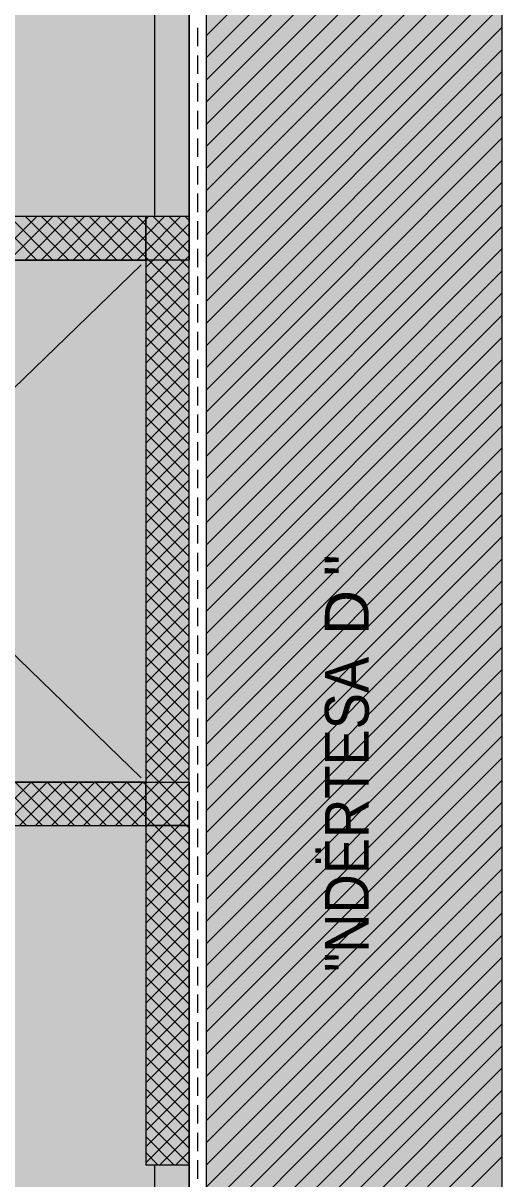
# Model space of a CAD drawing. Header units: metres. Extents: x 312 to 313.4, y 204 to 204.42.
# Drawn here: x 312.4101 to 312.4391, y 204.1849 to 204.2548 of the extents above; entities that cross this region are included whole.
import ezdxf

# ---------------------------------------------------------------- set-up
doc = ezdxf.new("R2010")
doc.units = ezdxf.units.M
for name, color, linetype, true_color in [('PDF_2D Drafting - General', 7, 'Continuous', 0x999999), ('PDF_A - Fill Zone', 7, 'Continuous', 0xcccccc), ('PDF_A - Muret', 7, 'Continuous', 0xaaaaaa), ('PDF_A - Ndertesa 1- Pllaka meskatit 28 cm', 7, 'Continuous', 0xaaaaaa), ('PDF_A - Shtyllat', 7, 'Continuous', 0x999999)]:
    doc.layers.add(name, color=color, linetype=linetype, true_color=true_color)
doc.layers.add('PDF_Drawing & Figure', color=5, linetype='Continuous')
doc.styles.add('PDF Arial', font='arial.ttf')

# ---------------------------------------------------------------- blocks, each defined once
blk = doc.blocks.new('perdhesa')
at = {"layer": 'PDF_2D Drafting - General', "true_color": 0xffffff, "transparency": 33554559}
for points in [[(-0.200844, 0.255748), (-0.160843, 0.255748), (-0.160843, 0.208078), (-0.177686, 0.208078), (-0.177686, 0.18892), (-0.15716, 0.18892), (-0.15716, 0.183679), (-0.094528, 0.183683), (-0.094528, 0.152102), (-0.097159, 0.152102), (-0.124739, 0.152101), (-0.124739, 0.131575), (-0.156318, 0.131574), (-0.156318, 0.131048), (-0.200844, 0.131048)], [(-0.177685, 0.208078), (-0.160842, 0.208079), (-0.160844, 0.255748), (-0.094528, 0.255748), (-0.094528, 0.18368), (-0.15716, 0.18368), (-0.15716, 0.18892), (-0.177685, 0.18892)], [(-0.151371, 0.131575), (-0.124739, 0.131575), (-0.124739, 0.152101), (-0.097159, 0.152102), (-0.094528, 0.152102), (-0.094528, 0.05471), (-0.152422, 0.05471), (-0.152422, 0.071012), (-0.151371, 0.071012), (-0.151371, 0.131048)]]:
    blk.add_hatch(color=7, dxfattribs=at).paths.add_polyline_path(points)
at = {"layer": 'PDF_A - Fill Zone', "true_color": 0xffffff, "transparency": 33554559}
blk.add_hatch(color=7, dxfattribs=at).paths.add_polyline_path([(-0.093475, 0.304216), (-0.07558, 0.304216), (-0.07558, 0.011), (-0.093475, 0.011), (-0.093475, 0.301579)])
at = {"layer": 'PDF_2D Drafting - General', "lineweight": 9}
for points in [[(-0.094528, 0.255748), (-0.094528, 0.18368)], [(-0.094528, 0.183683), (-0.15716, 0.183679)], [(-0.094528, 0.18368), (-0.15716, 0.18368)], [(-0.094528, 0.152102), (-0.094528, 0.183683)], [(-0.124739, 0.152101), (-0.097159, 0.152102)], [(-0.124739, 0.152101), (-0.097159, 0.152102)], [(-0.097159, 0.152102), (-0.094528, 0.152102)], [(-0.097159, 0.152102), (-0.094528, 0.152102)], [(-0.094528, 0.152102), (-0.094528, 0.05471)]]:
    blk.add_lwpolyline(points, dxfattribs=at)
at = {"layer": 'PDF_2D Drafting - General', "color": 171, "lineweight": 9, "true_color": 0x8080ff}
for points in [[(-0.112948, 0.168404), (-0.097443, 0.183393)], [(-0.112948, 0.167351), (-0.097442, 0.152362)]]:
    blk.add_lwpolyline(points, dxfattribs=at)
at = {"layer": 'PDF_A - Fill Zone', "lineweight": 5}
for points in [[(-0.07558, 0.304216), (-0.07558, 0.011)], [(-0.093475, 0.011), (-0.093475, 0.301579)], [(-0.093475, 0.197271), (-0.07558, 0.215166)], [(-0.093475, 0.195932), (-0.07558, 0.213826)], [(-0.093475, 0.194592), (-0.07558, 0.212487)], [(-0.093475, 0.193252), (-0.07558, 0.211147)], [(-0.093475, 0.191912), (-0.07558, 0.209807)], [(-0.093475, 0.190572), (-0.07558, 0.208467)], [(-0.093475, 0.189233), (-0.07558, 0.207127)], [(-0.093475, 0.187893), (-0.07558, 0.205788)], [(-0.093475, 0.186553), (-0.07558, 0.204448)], [(-0.093475, 0.185213), (-0.07558, 0.203108)], [(-0.093475, 0.183874), (-0.07558, 0.201768)], [(-0.093475, 0.182534), (-0.07558, 0.200429)], [(-0.093475, 0.181194), (-0.07558, 0.199089)], [(-0.093475, 0.179854), (-0.07558, 0.197749)], [(-0.093475, 0.178514), (-0.07558, 0.196409)], [(-0.093475, 0.177175), (-0.07558, 0.195069)], [(-0.093475, 0.175835), (-0.07558, 0.19373)], [(-0.093475, 0.174495), (-0.07558, 0.19239)], [(-0.093475, 0.173155), (-0.07558, 0.19105)], [(-0.093475, 0.171816), (-0.07558, 0.18971)], [(-0.093475, 0.170476), (-0.07558, 0.18837)], [(-0.093475, 0.169136), (-0.07558, 0.187031)], [(-0.093475, 0.167796), (-0.07558, 0.185691)], [(-0.093475, 0.166456), (-0.07558, 0.184351)], [(-0.093475, 0.165117), (-0.07558, 0.183011)], [(-0.093475, 0.163777), (-0.07558, 0.181672)], [(-0.093475, 0.162437), (-0.07558, 0.180332)], [(-0.093475, 0.161097), (-0.07558, 0.178992)], [(-0.093475, 0.159757), (-0.07558, 0.177652)], [(-0.093475, 0.158418), (-0.07558, 0.176312)], [(-0.093475, 0.157078), (-0.07558, 0.174973)], [(-0.093475, 0.155738), (-0.07558, 0.173633)], [(-0.093475, 0.154398), (-0.07558, 0.172293)], [(-0.093475, 0.153059), (-0.07558, 0.170953)], [(-0.093475, 0.151719), (-0.07558, 0.169614)], [(-0.093475, 0.150379), (-0.07558, 0.168274)], [(-0.093475, 0.149039), (-0.07558, 0.166934)], [(-0.093475, 0.147699), (-0.07558, 0.165594)], [(-0.093475, 0.14636), (-0.07558, 0.164254)], [(-0.093475, 0.14502), (-0.07558, 0.162915)], [(-0.093475, 0.14368), (-0.07558, 0.161575)], [(-0.093475, 0.14234), (-0.07558, 0.160235)], [(-0.093475, 0.141001), (-0.07558, 0.158895)], [(-0.093475, 0.139661), (-0.07558, 0.157556)], [(-0.093475, 0.138321), (-0.07558, 0.156216)], [(-0.093475, 0.136981), (-0.07558, 0.154876)], [(-0.093475, 0.135641), (-0.07558, 0.153536)], [(-0.093475, 0.134302), (-0.07558, 0.152196)], [(-0.093475, 0.132962), (-0.07558, 0.150857)], [(-0.093475, 0.131622), (-0.07558, 0.149517)], [(-0.093475, 0.130282), (-0.07558, 0.148177)], [(-0.093475, 0.128943), (-0.07558, 0.146837)], [(-0.093475, 0.127603), (-0.07558, 0.145497)], [(-0.093475, 0.126263), (-0.07558, 0.144158)], [(-0.093475, 0.124923), (-0.07558, 0.142818)], [(-0.093475, 0.123583), (-0.07558, 0.141478)], [(-0.093475, 0.122244), (-0.07558, 0.140138)], [(-0.093475, 0.120904), (-0.07558, 0.138799)], [(-0.093475, 0.119564), (-0.07558, 0.137459)], [(-0.093475, 0.118224), (-0.07558, 0.136119)], [(-0.093475, 0.116884), (-0.07558, 0.134779)], [(-0.093475, 0.115545), (-0.07558, 0.133439)], [(-0.093475, 0.114205), (-0.07558, 0.1321)], [(-0.093475, 0.112865), (-0.07558, 0.13076)], [(-0.093475, 0.111525), (-0.07558, 0.12942)]]:
    blk.add_lwpolyline(points, dxfattribs=at)
at = {"layer": 'PDF_A - Muret', "lineweight": 18}
for points in [[(-0.096633, 0.22313), (-0.096633, 0.186312)], [(-0.094528, 0.186298), (-0.094528, 0.22313)], [(-0.096633, 0.128944), (-0.096633, 0.075236)], [(-0.094528, 0.075236), (-0.094528, 0.128944)]]:
    blk.add_lwpolyline(points, dxfattribs=at)
at = {"layer": 'PDF_A - Muret', "color": 254, "true_color": 0xcccccc, "transparency": 33554559}
for points in [[(-0.096633, 0.22313), (-0.094528, 0.22313), (-0.096633, 0.186312), (-0.094528, 0.186312)], [(-0.094528, 0.128944), (-0.094528, 0.075236), (-0.096633, 0.128944), (-0.096633, 0.075236)]]:
    blk.add_solid(points, dxfattribs=at)
at = {"layer": 'PDF_A - Ndertesa 1- Pllaka meskatit 28 cm', "color": 8, "lineweight": 18, "true_color": 0x7f7f7f}
blk.add_lwpolyline([(-0.094528, 0.05471), (-0.094528, 0.255748)], dxfattribs=at)
at = {"layer": 'PDF_A - Shtyllat', "color": 8, "lineweight": 18, "true_color": 0x7f7f7f}
for points in [[(-0.097159, 0.186312), (-0.154528, 0.186311)], [(-0.097159, 0.183681), (-0.097159, 0.186312)], [(-0.094528, 0.186312), (-0.097159, 0.186312)], [(-0.097159, 0.186312), (-0.097159, 0.14947)], [(-0.094528, 0.14947), (-0.094528, 0.186312)], [(-0.154528, 0.18368), (-0.097159, 0.183681)], [(-0.097159, 0.152102), (-0.156317, 0.152101)], [(-0.097159, 0.14947), (-0.097159, 0.152102)], [(-0.156317, 0.149469), (-0.097159, 0.14947)], [(-0.094528, 0.14947), (-0.097159, 0.14947)], [(-0.097159, 0.14947), (-0.097159, 0.128944)], [(-0.097159, 0.14947), (-0.094528, 0.14947)], [(-0.094528, 0.128944), (-0.094528, 0.14947)], [(-0.097159, 0.128944), (-0.094528, 0.128944)]]:
    blk.add_lwpolyline(points, dxfattribs=at)
at = {"layer": 'PDF_A - Shtyllat', "lineweight": 5}
for points in [[(-0.106396, 0.183681), (-0.103764, 0.186312)], [(-0.103749, 0.183681), (-0.106381, 0.186312)], [(-0.105428, 0.183681), (-0.102797, 0.186312)], [(-0.102782, 0.183681), (-0.105413, 0.186312)], [(-0.104461, 0.183681), (-0.101829, 0.186312)], [(-0.101814, 0.183681), (-0.104446, 0.186312)], [(-0.103493, 0.183681), (-0.100861, 0.186312)], [(-0.100846, 0.183681), (-0.103478, 0.186312)], [(-0.102525, 0.183681), (-0.099894, 0.186312)], [(-0.099879, 0.183681), (-0.10251, 0.186312)], [(-0.101558, 0.183681), (-0.098926, 0.186312)], [(-0.098911, 0.183681), (-0.101543, 0.186312)], [(-0.10059, 0.183681), (-0.097958, 0.186312)], [(-0.097944, 0.183681), (-0.100575, 0.186312)], [(-0.099622, 0.183681), (-0.097159, 0.186144)], [(-0.097159, 0.183864), (-0.099608, 0.186312)], [(-0.097159, 0.184831), (-0.09864, 0.186312)], [(-0.097159, 0.185799), (-0.097672, 0.186312)], [(-0.097159, 0.184209), (-0.095056, 0.186312)], [(-0.097159, 0.185176), (-0.096023, 0.186312)], [(-0.097159, 0.186144), (-0.096991, 0.186312)], [(-0.094528, 0.184135), (-0.096705, 0.186312)], [(-0.094528, 0.185103), (-0.095737, 0.186312)], [(-0.094528, 0.18607), (-0.09477, 0.186312)], [(-0.097159, 0.183241), (-0.094528, 0.185873)], [(-0.094528, 0.183167), (-0.097159, 0.185799)], [(-0.098655, 0.183681), (-0.097159, 0.185176)], [(-0.097159, 0.182273), (-0.094528, 0.184905)], [(-0.094528, 0.1822), (-0.097159, 0.184831)], [(-0.097687, 0.183681), (-0.097159, 0.184209)], [(-0.097159, 0.181306), (-0.094528, 0.183937)], [(-0.094528, 0.181232), (-0.097159, 0.183864)], [(-0.097159, 0.180338), (-0.094528, 0.18297)], [(-0.094528, 0.180265), (-0.097159, 0.182896)], [(-0.097159, 0.179371), (-0.094528, 0.182002)], [(-0.094528, 0.179297), (-0.097159, 0.181929)], [(-0.097159, 0.178403), (-0.094528, 0.181035)], [(-0.094528, 0.178329), (-0.097159, 0.180961)], [(-0.097159, 0.177435), (-0.094528, 0.180067)], [(-0.094528, 0.177362), (-0.097159, 0.179993)], [(-0.097159, 0.176468), (-0.094528, 0.179099)], [(-0.094528, 0.176394), (-0.097159, 0.179026)], [(-0.097159, 0.1755), (-0.094528, 0.178132)], [(-0.094528, 0.175426), (-0.097159, 0.178058)], [(-0.097159, 0.174532), (-0.094528, 0.177164)], [(-0.094528, 0.174459), (-0.097159, 0.17709)], [(-0.097159, 0.173565), (-0.094528, 0.176196)], [(-0.094528, 0.173491), (-0.097159, 0.176123)], [(-0.097159, 0.172597), (-0.094528, 0.175229)], [(-0.094528, 0.172524), (-0.097159, 0.175155)], [(-0.097159, 0.17163), (-0.094528, 0.174261)], [(-0.094528, 0.171556), (-0.097159, 0.174188)], [(-0.097159, 0.170662), (-0.094528, 0.173294)], [(-0.094528, 0.170588), (-0.097159, 0.17322)], [(-0.097159, 0.169694), (-0.094528, 0.172326)], [(-0.094528, 0.169621), (-0.097159, 0.172252)], [(-0.097159, 0.168727), (-0.094528, 0.171358)], [(-0.094528, 0.168653), (-0.097159, 0.171285)], [(-0.097159, 0.167759), (-0.094528, 0.170391)], [(-0.094528, 0.167685), (-0.097159, 0.170317)], [(-0.097159, 0.166791), (-0.094528, 0.169423)], [(-0.094528, 0.166718), (-0.097159, 0.169349)], [(-0.097159, 0.165824), (-0.094528, 0.168455)], [(-0.094528, 0.16575), (-0.097159, 0.168382)], [(-0.097159, 0.164856), (-0.094528, 0.167488)], [(-0.094528, 0.164783), (-0.097159, 0.167414)], [(-0.097159, 0.163889), (-0.094528, 0.16652)], [(-0.094528, 0.163815), (-0.097159, 0.166447)], [(-0.097159, 0.162921), (-0.094528, 0.165553)], [(-0.094528, 0.162847), (-0.097159, 0.165479)], [(-0.097159, 0.161953), (-0.094528, 0.164585)], [(-0.094528, 0.16188), (-0.097159, 0.164511)], [(-0.097159, 0.160986), (-0.094528, 0.163617)], [(-0.094528, 0.160912), (-0.097159, 0.163544)], [(-0.097159, 0.160018), (-0.094528, 0.16265)], [(-0.094528, 0.159945), (-0.097159, 0.162576)], [(-0.097159, 0.159051), (-0.094528, 0.161682)], [(-0.094528, 0.158977), (-0.097159, 0.161608)], [(-0.097159, 0.158083), (-0.094528, 0.160714)], [(-0.094528, 0.158009), (-0.097159, 0.160641)], [(-0.097159, 0.157115), (-0.094528, 0.159747)], [(-0.094528, 0.157042), (-0.097159, 0.159673)], [(-0.097159, 0.156148), (-0.094528, 0.158779)], [(-0.094528, 0.156074), (-0.097159, 0.158706)], [(-0.097159, 0.15518), (-0.094528, 0.157812)], [(-0.094528, 0.155106), (-0.097159, 0.157738)], [(-0.097159, 0.154212), (-0.094528, 0.156844)], [(-0.094528, 0.154139), (-0.097159, 0.15677)], [(-0.097159, 0.153245), (-0.094528, 0.155876)], [(-0.094528, 0.153171), (-0.097159, 0.155803)], [(-0.097159, 0.152277), (-0.094528, 0.154909)], [(-0.094528, 0.152204), (-0.097159, 0.154835)], [(-0.097159, 0.15131), (-0.094528, 0.153941)], [(-0.094528, 0.151236), (-0.097159, 0.153868)], [(-0.097159, 0.150342), (-0.094528, 0.152974)], [(-0.094528, 0.150268), (-0.097159, 0.1529)], [(-0.104373, 0.14947), (-0.107005, 0.152102)], [(-0.10674, 0.14947), (-0.104108, 0.152102)], [(-0.103405, 0.14947), (-0.106037, 0.152102)], [(-0.105772, 0.14947), (-0.10314, 0.152102)], [(-0.102438, 0.14947), (-0.105069, 0.152102)], [(-0.104804, 0.14947), (-0.102173, 0.152102)], [(-0.10147, 0.14947), (-0.104102, 0.152102)], [(-0.103837, 0.14947), (-0.101205, 0.152102)], [(-0.100503, 0.14947), (-0.103134, 0.152102)], [(-0.102869, 0.14947), (-0.100238, 0.152102)], [(-0.099535, 0.14947), (-0.102167, 0.152102)], [(-0.101901, 0.14947), (-0.09927, 0.152102)], [(-0.098567, 0.14947), (-0.101199, 0.152102)], [(-0.100934, 0.14947), (-0.098302, 0.152102)], [(-0.0976, 0.14947), (-0.100231, 0.152102)], [(-0.099966, 0.14947), (-0.097335, 0.152102)], [(-0.097159, 0.149997), (-0.099264, 0.152102)], [(-0.097159, 0.150965), (-0.098296, 0.152102)], [(-0.097159, 0.151932), (-0.097329, 0.152102)], [(-0.094697, 0.14947), (-0.097159, 0.151932)], [(-0.097063, 0.14947), (-0.094528, 0.152006)], [(-0.098999, 0.14947), (-0.097159, 0.15131)], [(-0.095665, 0.14947), (-0.097159, 0.150965)], [(-0.096096, 0.14947), (-0.094528, 0.151038)], [(-0.098031, 0.14947), (-0.097159, 0.150342)], [(-0.096632, 0.14947), (-0.097159, 0.149997)], [(-0.095128, 0.14947), (-0.094528, 0.150071)], [(-0.097159, 0.147439), (-0.095128, 0.14947)], [(-0.097159, 0.148407), (-0.096096, 0.14947)], [(-0.097159, 0.149374), (-0.097063, 0.14947)], [(-0.097159, 0.146471), (-0.094528, 0.149103)], [(-0.094528, 0.146398), (-0.097159, 0.149029)], [(-0.094528, 0.147365), (-0.096632, 0.14947)], [(-0.094528, 0.148333), (-0.095665, 0.14947)], [(-0.094528, 0.149301), (-0.094697, 0.14947)], [(-0.097159, 0.145504), (-0.094528, 0.148135)], [(-0.094528, 0.14543), (-0.097159, 0.148062)], [(-0.097159, 0.144536), (-0.094528, 0.147168)], [(-0.094528, 0.144463), (-0.097159, 0.147094)], [(-0.097159, 0.143569), (-0.094528, 0.1462)], [(-0.094528, 0.143495), (-0.097159, 0.146127)], [(-0.097159, 0.142601), (-0.094528, 0.145233)], [(-0.094528, 0.142527), (-0.097159, 0.145159)], [(-0.097159, 0.141633), (-0.094528, 0.144265)], [(-0.094528, 0.14156), (-0.097159, 0.144191)], [(-0.097159, 0.140666), (-0.094528, 0.143297)], [(-0.094528, 0.140592), (-0.097159, 0.143224)], [(-0.097159, 0.139698), (-0.094528, 0.14233)], [(-0.094528, 0.139625), (-0.097159, 0.142256)], [(-0.097159, 0.138731), (-0.094528, 0.141362)], [(-0.094528, 0.138657), (-0.097159, 0.141288)], [(-0.097159, 0.137763), (-0.094528, 0.140394)], [(-0.094528, 0.137689), (-0.097159, 0.140321)], [(-0.097159, 0.136795), (-0.094528, 0.139427)], [(-0.094528, 0.136722), (-0.097159, 0.139353)], [(-0.097159, 0.135828), (-0.094528, 0.138459)], [(-0.094528, 0.135754), (-0.097159, 0.138386)], [(-0.097159, 0.13486), (-0.094528, 0.137492)], [(-0.094528, 0.134786), (-0.097159, 0.137418)], [(-0.097159, 0.133892), (-0.094528, 0.136524)], [(-0.094528, 0.133819), (-0.097159, 0.13645)], [(-0.097159, 0.132925), (-0.094528, 0.135556)], [(-0.094528, 0.132851), (-0.097159, 0.135483)], [(-0.097159, 0.131957), (-0.094528, 0.134589)], [(-0.094528, 0.131884), (-0.097159, 0.134515)], [(-0.097159, 0.13099), (-0.094528, 0.133621)], [(-0.094528, 0.130916), (-0.097159, 0.133548)], [(-0.097159, 0.130022), (-0.094528, 0.132654)], [(-0.094528, 0.129948), (-0.097159, 0.13258)], [(-0.097159, 0.129054), (-0.094528, 0.131686)], [(-0.094528, 0.128981), (-0.097159, 0.131612)], [(-0.095458, 0.128944), (-0.097159, 0.130645)], [(-0.096302, 0.128944), (-0.094528, 0.130718)], [(-0.096426, 0.128944), (-0.097159, 0.129677)], [(-0.095334, 0.128944), (-0.094528, 0.129751)]]:
    blk.add_lwpolyline(points, dxfattribs=at)
at = {"layer": 'PDF_A - Shtyllat', "color": 253, "true_color": 0xaaaaaa, "transparency": 33554559}
for points in [[(-0.097159, 0.183681), (-0.154528, 0.18368), (-0.097159, 0.186312), (-0.154528, 0.186311)], [(-0.097159, 0.14947), (-0.097159, 0.186312), (-0.094528, 0.14947), (-0.094528, 0.186312)], [(-0.097159, 0.14947), (-0.156317, 0.149469), (-0.097159, 0.152102), (-0.156317, 0.152101)], [(-0.097159, 0.128944), (-0.097159, 0.14947), (-0.094528, 0.128944), (-0.094528, 0.14947)]]:
    blk.add_solid(points, dxfattribs=at)
at = {"layer": 'PDF_Drawing & Figure', "lineweight": 18}
for points in [[(-0.094001, 0.196614), (-0.094001, 0.197728)], [(-0.094001, 0.194943), (-0.094001, 0.196057)], [(-0.094001, 0.193272), (-0.094001, 0.194386)], [(-0.094001, 0.1916), (-0.094001, 0.192715)], [(-0.094001, 0.189929), (-0.094001, 0.191043)], [(-0.094001, 0.188258), (-0.094001, 0.189372)], [(-0.094001, 0.186587), (-0.094001, 0.187701)], [(-0.094001, 0.184916), (-0.094001, 0.18603)], [(-0.094001, 0.183245), (-0.094001, 0.184359)], [(-0.094001, 0.181574), (-0.094001, 0.182688)], [(-0.094001, 0.179903), (-0.094001, 0.181017)], [(-0.094001, 0.178232), (-0.094001, 0.179346)], [(-0.094001, 0.176561), (-0.094001, 0.177675)], [(-0.094001, 0.17489), (-0.094001, 0.176004)], [(-0.094001, 0.173219), (-0.094001, 0.174333)], [(-0.094001, 0.171548), (-0.094001, 0.172662)], [(-0.094001, 0.169877), (-0.094001, 0.170991)], [(-0.094001, 0.168206), (-0.094001, 0.16932)], [(-0.094001, 0.166535), (-0.094001, 0.167649)], [(-0.094001, 0.164864), (-0.094001, 0.165978)], [(-0.094001, 0.163193), (-0.094001, 0.164307)], [(-0.094001, 0.161522), (-0.094001, 0.162636)], [(-0.094001, 0.15985), (-0.094001, 0.160965)], [(-0.094001, 0.158179), (-0.094001, 0.159293)], [(-0.094001, 0.156508), (-0.094001, 0.157622)], [(-0.094001, 0.154837), (-0.094001, 0.155951)], [(-0.094001, 0.153166), (-0.094001, 0.15428)], [(-0.094001, 0.151495), (-0.094001, 0.152609)], [(-0.094001, 0.149824), (-0.094001, 0.150938)], [(-0.094001, 0.148153), (-0.094001, 0.149267)], [(-0.094001, 0.146482), (-0.094001, 0.147596)], [(-0.094001, 0.144811), (-0.094001, 0.145925)], [(-0.094001, 0.14314), (-0.094001, 0.144254)], [(-0.094001, 0.141469), (-0.094001, 0.142583)], [(-0.094001, 0.139798), (-0.094001, 0.140912)], [(-0.094001, 0.138127), (-0.094001, 0.139241)], [(-0.094001, 0.136456), (-0.094001, 0.13757)], [(-0.094001, 0.134785), (-0.094001, 0.135899)], [(-0.094001, 0.133114), (-0.094001, 0.134228)], [(-0.094001, 0.131443), (-0.094001, 0.132557)], [(-0.094001, 0.129772), (-0.094001, 0.130886)], [(-0.094001, 0.1281), (-0.094001, 0.129215)]]:
    blk.add_lwpolyline(points, dxfattribs=at)
at = {"layer": 'PDF_A - Fill Zone', "color": 253, "true_color": 0x999999, "char_height": 0.0026594, "attachment_point": 7, "rotation": 90, "style": 'PDF Arial'}
for s, insert in [('\\W0.999896;"', (-0.083651, 0.164558)), ('\\W1.023192;D', (-0.083651, 0.160981)), ('\\W0.885146;"NDËRTESA', (-0.083606, 0.140607))]:
    blk.add_mtext(s, dxfattribs=dict(at, insert=insert))

msp = doc.modelspace()

# ---------------------------------------------------------------- block references
msp.add_blockref('perdhesa', (312.514662, 204.056811))

doc.saveas('drawing.dxf')
